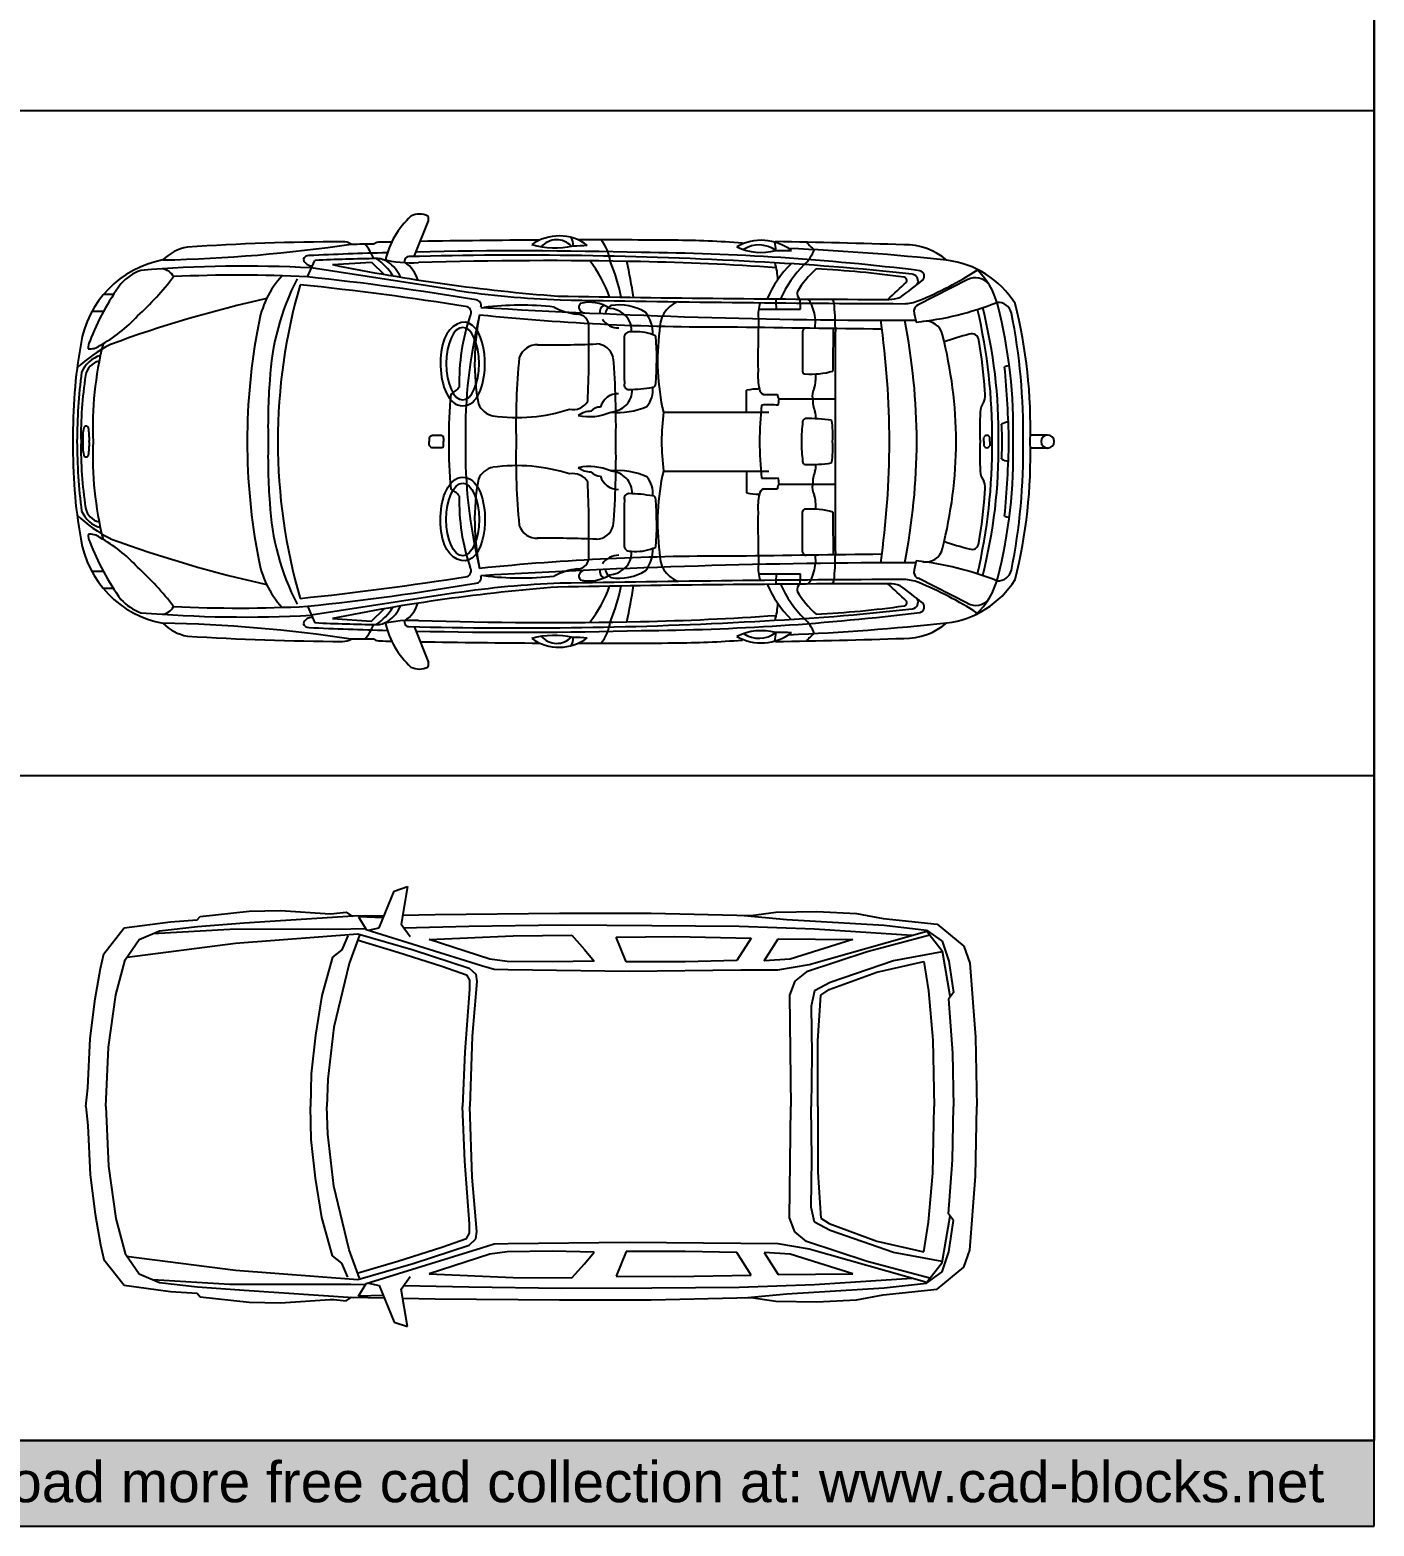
# Model space of a CAD drawing. Header units: millimetres. Extents: x 2646 to 50990, y 12226 to 40347.
# Drawn here: x 44903 to 50990, y 12226 to 19002 of the extents above; entities that cross this region are included whole.
import ezdxf

# ---------------------------------------------------------------- set-up
doc = ezdxf.new("R2010")
doc.units = ezdxf.units.MM
doc.layers.add('www.cad-blocks.net', color=7, linetype='Continuous')
doc.styles.get("Standard").update_dxf_attribs({"font": 'arial.ttf'})

# ---------------------------------------------------------------- blocks, each defined once
blk = doc.blocks.new('A$C610F5E63')
for p, q in [((1.5454, 1.8593), (1.6101, 2.0211)), ((1.0624, 1.7671), (1.0957, 1.8413)), ((1.1759, 1.8225), (1.3525, 1.8338)), ((1.3525, 1.8338), (1.4099, 1.7782)), ((1.7317, 1.7067), (1.079, 1.8079)), ((4.0532, 1.7546), (3.8278, 1.6403)), ((0.1835, 1.6871), (0.1379, 1.6871)), ((0.1378, 1.61), (0.0853, 1.61)), ((3.105, 1.6206), (3.2944, 1.6206)), ((3.3619, 1.5353), (3.3624, 1.5733)), ((3.3046, 1.5213), (3.3046, 1.3375)), ((3.0499, 1.1545), (3.0499, 1.2532)), ((3.1271, 1.235), (3.1909, 1.235)), ((2.6739, 1.1545), (3.1518, 1.1545)), ((3.198, 1.2147), (3.4519, 1.2147)), ((3.4408, 1.2147), (3.4493, 1.2147)), ((1.6131, 1.0374), (1.6131, 1.0211)), ((1.6131, 1.0048), (1.6131, 1.0211)), ((1.6781, 1.0371), (1.6781, 1.0211)), ((1.6781, 1.0052), (1.6781, 1.0211)), ((4.1254, 1.0211), (4.1254, 1.0401)), ((4.1254, 1.0211), (4.1254, 1.0021)), ((4.1518, 1.0211), (4.1518, 1.0406)), ((4.1518, 1.0211), (4.1518, 1.0016)), ((4.4142, 1.0507), (4.3357, 1.0507)), ((4.4142, 0.9916), (4.3357, 0.9916)), ((2.6739, 0.8877), (3.1518, 0.8877)), ((3.0499, 0.8877), (3.0499, 0.789)), ((3.198, 0.8275), (3.4519, 0.8275)), ((3.4408, 0.8275), (3.4493, 0.8275)), ((3.1271, 0.8073), (3.1909, 0.8073)), ((3.3046, 0.5209), (3.3046, 0.7047)), ((3.3619, 0.507), (3.3624, 0.469)), ((0.1378, 0.4323), (0.0853, 0.4323)), ((3.105, 0.4216), (3.2944, 0.4216)), ((0.1835, 0.3552), (0.1379, 0.3552)), ((4.0532, 0.2877), (3.8278, 0.4019)), ((1.0624, 0.2752), (1.0957, 0.2009)), ((1.7317, 0.3355), (1.079, 0.2343)), ((1.1759, 0.2198), (1.3525, 0.2084)), ((1.3525, 0.2084), (1.4099, 0.264)), ((1.5454, 0.1829), (1.6101, 0.0211))]:
    blk.add_line(p, q)
for centre, radius, start, end in [((1.7924, 1.7572), 0.3871, 132.58339, 167.14093), ((1.5691, 1.9668), 0.0847, 62.92271, 117.07729), ((1.5722, 2.0274), 0.0384, 350.63533, 22.79762), ((0.2759, 8.4888), 6.6464, 271.13028, 278.51914), ((0.5542, 1.6985), 0.2067, 100.00085, 135.40169), ((1.2702, -9.6989), 11.6253, 90.24336, 93.70838), ((1.2223, 1.8525), 0.0738, 58.84693, 91.13156), ((0.6929, 81.5392), 79.6255, 270.40845, 270.483228), ((1.1833, 1.7915), 0.1866, 18.20112, 41.94014), ((1.3884, 1.8813), 0.0426, 87.77168, 124.27801), ((2.3646, -42.6216), 44.5561, 91.18446, 91.25332), ((2.3646, -42.6216), 44.5561, 90.32294, 91.01844), ((2.2013, 1.7367), 0.2158, 53.75019, 125.01891), ((2.1817, 2.2734), 0.3747, 253.84615, 282.85569), ((2.1905, 1.844), 0.0912, 43.09527, 139.23489), ((2.1977, 1.9117), 0.0675, 356.88758, 29.96924), ((2.2562, 2.873), 0.965, 270.52781, 274.32006), ((2.3646, -42.6216), 44.5561, 89.54074, 90.09895), ((2.2398, 1.8117), 0.1949, 7.93658, 39.07895), ((2.6666, -3.2027), 5.1361, 85.92551, 89.38466), ((3.1177, 1.7095), 0.2234, 52.53631, 119.80538), ((3.1168, 2.1272), 0.2494, 243.80437, 285.26244), ((3.1068, 1.7864), 0.1255, 52.94353, 123.70394), ((3.0522, 1.8915), 0.1303, 357.82973, 14.702), ((2.3646, -42.6216), 44.5561, 88.20228, 88.94914), ((3.4975, 2.0645), 0.224, 218.76597, 231.06526), ((3.7667, 1.6188), 0.2939, 49.50594, 90.83764), ((0.4909, 1.3899), 0.4615, 100.47475, 171.1186), ((1.0681, 1.8368), 0.0266, 89.66275, 160.26786), ((1.0825, 1.8593), 0.0417, 198.90256, 273.56948), ((2.0166, -19.1947), 21.0795, 91.61045, 92.57897), ((1.4895, -6.3518), 8.2026, 90.79205, 92.7514), ((1.225, 1.6329), 0.263, 31.85054, 55.63662), ((1.3761, 1.7607), 0.0893, 55.51565, 91.73603), ((1.535, 2.4266), 0.5955, 257.02105, 272.80978), ((1.3318, 1.6973), 0.1667, 24.26217, 55.3171), ((1.5194, 1.8408), 0.0179, 86.65487, 209.74982), ((1.4255, 1.7145), 0.1412, 15.97508, 56.29313), ((2.0233, -17.0299), 18.8953, 86.76898, 91.52504), ((2.0166, -19.1947), 21.0795, 88.48514, 91.25858), ((2.1507, -17.7969), 19.6375, 88.77412, 91.71141), ((1.8762, 1.4809), 0.5871, 19.41683, 37.67231), ((1.6412, 1.5066), 0.8584, 11.33456, 22.75657), ((-1.3145, 1.058), 3.902, 9.09064, 11.52225), ((2.3307, -10.2855), 12.124, 85.95712, 88.86535), ((2.4887, -9.1115), 10.9892, 82.96529, 89.55618), ((2.5531, -9.4293), 11.2773, 83.64562, 87.28019), ((2.9244, 1.7504), 0.2674, 0.73504, 17.44583), ((3.2128, 3.1257), 1.2395, 268.5939, 271.88241), ((2.746, -9.5386), 11.4452, 83.92362, 87.5218), ((3.2056, 1.9425), 0.1599, 311.37639, 340.93359), ((3.9072, 1.4212), 0.4241, 32.08639, 83.18377), ((0.3885, 1.5781), 0.2331, 110.54669, 137.40344), ((-0.5841, 2.5576), 1.3054, 312.19126, 322.78734), ((0.7792, -3.969), 5.7847, 87.02941, 94.6847), ((0.3966, 1.7375), 0.0663, 27.49775, 84.11177), ((0.7483, -4.3739), 6.149, 87.07222, 92.72931), ((1.2644, 1.4823), 0.43, 137.6525, 170.91907), ((-0.2595, -10.7141), 12.551, 80.43693, 83.95455), ((2.8266, 9.9187), 8.2628, 258.47597, 265.62264), ((3.6143, 1.4606), 0.5143, 134.67142, 156.25031), ((3.6582, 1.4708), 0.494, 134.60558, 156.5711), ((3.6327, 1.4934), 0.4085, 130.7469, 149.85458), ((3.1481, -2.6321), 4.4404, 82.03089, 87.18565), ((3.7615, 1.7507), 0.0148, 332.30236, 81.4164), ((3.7963, 1.748), 0.0311, 330.10361, 80.74858), ((3.2319, 3.13), 1.5874, 292.13382, 302.94735), ((3.8302, 1.77), 0.0253, 314.57385, 80.16667), ((4.0881, 1.687), 0.076, 41.78239, 117.32628), ((3.8621, 1.5557), 0.3363, 14.24312, 47.84309), ((1.1354, 1.0704), 1.1343, 144.07325, 159.11101), ((2.0312, 1.238), 1.142, 152.91108, 176.91605), ((3.4569, 1.0245), 2.529, 163.77177, 180.07678), ((-0.2712, -11.0764), 12.8735, 80.80512, 84.20486), ((2.3664, 5.9821), 4.3222, 261.55666, 267.88839), ((3.3131, 1.6931), 0.034, 170.80339, 231.20373), ((-3.7107, 9.6459), 10.8845, 312.84061, 313.44843), ((0.8981, 5.4766), 4.7513, 306.83871, 308.37933), ((2.101, -3.8021), 5.6062, 102.61194, 110.15268), ((1.7749, 1.6058), 0.0281, 330.20727, 66.9986), ((1.8235, 1.6375), 0.0251, 340.49165, 85.17212), ((3.7996, 34.0356), 32.4653, 266.55228, 270.0295), ((2.0279, 0.299), 1.3398, 83.51156, 97.17041), ((2.3139, 1.881), 0.2847, 241.77803, 263.58674), ((3.9089, 97.143), 95.4784, 268.972016, 269.871301), ((4.1983, 111.8435), 110.1987, 268.96464, 269.773997), ((2.3176, 1.6306), 0.0264, 142.13699, 266.84212), ((2.3384, 1.4801), 0.1718, 57.05205, 104.04006), ((2.4195, 1.6078), 0.0341, 115.51692, 191.248), ((2.4572, 1.5957), 0.0467, 117.40216, 174.63806), ((2.4716, 1.4019), 0.238, 58.90044, 98.6799), ((2.7921, 1.5302), 0.1357, 113.6475, 183.13654), ((3.2577, 1.5977), 0.1543, 160.12042, 187.41265), ((3.6597, 1.6521), 0.4762, 178.16436, 183.78963), ((3.1555, 1.6357), 0.1397, 353.80412, 12.77633), ((3.3015, 1.6303), 0.0439, 23.96103, 55.31277), ((3.1321, 1.5495), 0.2315, 5.88921, 25.21166), ((3.3988, 1.6384), 0.0488, 10.60015, 34.10666), ((2.3858, 1.5362), 1.0668, 359.88914, 5.98421), ((3.6944, 1.819), 0.1541, 270.01665, 289.87025), ((3.7558, 1.8486), 0.2031, 272.22383, 291.44279), ((3.8391, 1.6121), 0.0305, 111.88466, 174.18445), ((3.6747, 2.9416), 1.3873, 275.97337, 291.55751), ((1.8424, 1.0497), 2.3497, 359.30228, 14.23819), ((4.1898, 1.5899), 0.0616, 12.57126, 95.03348), ((2.0008, 1.0778), 2.2579, 358.56231, 14.37622), ((2.0867, 1.0913), 2.2493, 358.21287, 14.28928), ((-0.196, 2.036), 0.6612, 298.66007, 317.63583), ((2.6755, 1.2909), 0.9265, 161.04432, 181.49222), ((3.9928, 1.0658), 2.2154, 166.16588, 181.15447), ((2.8609, 1.3793), 1.0419, 168.02286, 190.38732), ((2.927, 12.246), 10.7057, 264.18155, 270.44384), ((2.2833, 1.5454), 0.0527, 356.29466, 91.38125), ((2.4691, 1.6194), 0.0834, 211.90679, 272.07877), ((2.424, 1.5159), 0.1086, 17.04062, 85.88178), ((2.4621, 1.5085), 0.1642, 358.63573, 36.25995), ((8.6468, 1.4098), 5.5447, 178.26358, 180.7233), ((-0.176, 1.0201), 3.8733, 0.01489, 8.17147), ((0.9116, 1.0081), 2.91, 0.25572, 11.13978), ((3.996, 1.6233), 0.1874, 182.50221, 199.16919), ((3.8629, 1.4907), 0.0759, 11.00631, 100.95063), ((1.6228, 1.0432), 2.54, 359.50167, 13.1238), ((1.5834, 1.0663), 2.7201, 359.04738, 11.38613), ((3.6391, 1.012), 2.8506, 169.11812, 179.81622), ((-2.5705, 1.4426), 4.9074, 357.21272, 1.16091), ((6.8908, 1.4052), 4.3953, 178.81325, 181.5875), ((2.5237, 1.4904), 0.0278, 77.687, 168.04255), ((1.9326, 1.4995), 0.5973, 1.73507, 4.63284), ((2.5509, 1.3094), 0.2093, 68.86915, 95.83146), ((2.6149, 1.4598), 0.0463, 57.24537, 75.74079), ((1.177, 1.395), 1.4666, 355.66235, 4.05362), ((3.6655, 1.3856), 1.0181, 172.25261, 193.11472), ((4.4761, 85.7238), 84.1959, 269.00224, 269.446895), ((3.3207, 1.5197), 0.0162, 83.20593, 174.15331), ((16.6611, 1.3245), 13.2196, 179.09093, 179.93167), ((142.1482, 1.0746), 138.6964, 179.810193, 180.022105), ((2.0226, 1.0132), 1.9771, 0.2285, 14.40753), ((4.446, 0.0144), 1.542, 104.52714, 108.94348), ((4.0713, 1.4789), 0.0306, 1.46427, 113.11703), ((2.3021, 1.0597), 2.3025, 169.96085, 180.96107), ((0.4643, 0.8822), 0.6494, 116.98822, 133.33418), ((0.1389, 1.4434), 0.0706, 153.5541, 181.36417), ((0.0778, 1.5121), 0.0711, 262.35987, 307.55749), ((1.6429, 1.085), 1.5536, 165.871, 182.35766), ((2.1016, 1.374), 0.0851, 87.24053, 161.46714), ((2.1557, 6.4156), 4.9568, 269.37462, 272.48316), ((2.3675, 1.3811), 0.0824, 15.16792, 87.92595), ((2.4451, 1.1642), 1.6865, 2.96309, 10.7816), ((0.1633, 1.2804), 0.1364, 106.81469, 156.11086), ((0.1356, 1.3071), 0.0799, 102.35424, 170.27124), ((5.2422, 1.0927), 3.2361, 174.53102, 181.26671), ((-1.3083, 1.0992), 3.7675, 358.81212, 4.61973), ((4.2416, 1.3114), 0.0527, 91.23725, 115.12347), ((-0.3091, 0.9255), 4.549, 1.20389, 5.46923), ((2.7426, 1), 2.7248, 172.92307, 179.55484), ((1.7382, 1.0545), 1.7022, 171.00749, 181.12342), ((3.7371, 1.0889), 2.854, 175.76994, 181.36088), ((3.342, 1.3184), 0.2404, 174.90298, 194.37713), ((3.3147, 1.3377), 0.0102, 181.1524, 280.37946), ((3.3425, 1.6994), 0.3726, 266.01167, 285.42321), ((3.1938, 1.3097), 0.1701, 344.01352, 5.97233), ((3.2088, 1.0684), 1.5069, 173.62731, 181.79861), ((1.6141, 1.3935), 0.1854, 301.6103, 316.85949), ((2.4687, 1.1552), 0.0829, 88.31485, 164.35074), ((2.5175, 1.278), 0.0211, 165.06885, 269.07174), ((2.4319, 1.2553), 0.101, 317.04878, 1.18706), ((2.5008, 2.0088), 0.752, 271.24839, 279.55268), ((2.5101, 1.2548), 0.1162, 320.30856, 6.08089), ((2.6232, 1.2832), 0.0163, 278.69506, 2.96118), ((3.099, 1.0457), 0.2133, 87.27439, 103.29534), ((3.1392, 1.2628), 0.0304, 187.74482, 246.55024), ((3.2129, 1.2313), 0.0223, 170.6273, 228.03199), ((3.4058, 1.2313), 0.0578, 146.96232, 196.69415), ((4.045, 1.2325), 0.0865, 338.12488, 12.67617), ((1.9201, 1.227), 0.0912, 202.94584, 257.7962), ((2.0095, 1.9164), 0.7862, 262.05275, 287.7409), ((2.2649, 1.2427), 0.0767, 258.0784, 329.66136), ((2.348, 1.0561), 0.1024, 91.32868, 125.50709), ((2.3386, 1.3742), 0.2401, 257.96624, 293.7545), ((2.3888, 1.1192), 0.0583, 90, 137.75085), ((2.4212, 1.2791), 0.1255, 276.47495, 312.42035), ((2.4679, 1.478), 0.3252, 264.24855, 293.87546), ((4.4856, 0.9695), 1.8211, 174.16731, 178.37481), ((5.0996, 0.9944), 1.9906, 174.4667, 179.23144), ((3.1525, 0.6811), 0.5064, 85.3262, 93.87408), ((2.8819, 1.2465), 0.3176, 348.99486, 354.26603), ((3.4788, 1.2074), 0.1286, 176.72567, 202.90939), ((3.2919, 1.1346), 0.0721, 352.02523, 18.36687), ((5.5877, 1.0772), 1.4807, 177.00486, 182.17219), ((4.1827, 1.1541), 0.0736, 141.21173, 179.6061), ((0.0592, 1.0798), 0.011, 16.41846, 160.00531), ((4.2853, 1.0076), 0.9864, 173.96581, 179.21392), ((3.3186, 1.1108), 0.0143, 100.156, 177.95893), ((3.3364, 0.4719), 0.6533, 81.28659, 91.78382), ((3.1218, 1.0546), 0.3198, 353.99649, 11.36686), ((4.2465, 1.0258), 0.0846, 97.02655, 118.89554), ((3.4456, 1.0426), 0.7622, 358.38736, 4.30447), ((2.3021, 0.9825), 2.3025, 179.03893, 190.03915), ((2.7426, 1.0423), 2.7248, 180.44516, 187.07693), ((1.7382, 0.9877), 1.7022, 178.87658, 188.99251), ((0.2391, 1.0403), 0.1952, 167.18491, 185.62491), ((0.2391, 1.002), 0.1952, 174.37509, 192.81509), ((-0.2008, 1.0347), 0.2748, 357.16781, 10.09825), ((-0.2008, 1.0075), 0.2748, 349.90175, 2.83219), ((1.6429, 0.9572), 1.5536, 177.64234, 194.129), ((3.6391, 1.0303), 2.8506, 180.18378, 190.88188), ((3.7371, 0.9533), 2.854, 178.63912, 184.23006), ((3.4569, 1.0177), 2.529, 179.92322, 196.22823), ((1.6313, 1.0289), 0.0201, 109.42798, 154.77819), ((1.6572, 0.3747), 0.674, 89.30661, 92.77458), ((1.6669, 1.0375), 0.0112, 357.699, 97.73338), ((3.2088, 0.9738), 1.5069, 178.20139, 186.37269), ((3.9928, 0.9765), 2.2154, 178.84553, 193.83412), ((5.2422, 0.9496), 3.2361, 178.73329, 185.46898), ((-1.3083, 0.943), 3.7675, 355.38027, 1.18788), ((4.4856, 1.0728), 1.8211, 181.62519, 185.83269), ((5.0996, 1.0478), 1.9906, 180.76856, 185.5333), ((4.2853, 1.0347), 0.9864, 180.78608, 186.03419), ((3.1218, 0.9877), 0.3198, 348.63314, 6.00351), ((142.1482, 0.9676), 138.6964, 179.977895, 180.189807), ((-0.176, 1.0221), 3.8733, 351.82853, 359.98511), ((0.9116, 1.0341), 2.91, 348.86022, 359.74428), ((2.0226, 1.029), 1.9771, 345.59247, 359.7715), ((1.6228, 0.999), 2.54, 346.8762, 0.49833), ((5.5877, 0.965), 1.4807, 177.82781, 182.99514), ((1.8424, 0.9925), 2.3497, 345.76181, 0.69772), ((4.1386, 1.0344), 0.0146, 25.20117, 154.79883), ((2.0008, 0.9645), 2.2579, 345.62378, 1.43769), ((3.4456, 0.9997), 0.7622, 355.69553, 1.61264), ((-0.3091, 1.1167), 4.549, 354.53077, 358.79611), ((1.5834, 0.9759), 2.7201, 348.61387, 0.95262), ((2.0867, 0.951), 2.2493, 345.71072, 1.78713), ((4.4142, 1.0211), 0.0295, 0, 180), ((4.4142, 1.0211), 0.0295, 180, 0), ((0.0592, 0.9625), 0.011, 199.99469, 343.58154), ((1.6313, 1.0134), 0.0201, 205.22181, 250.57202), ((1.6572, 1.6676), 0.674, 267.22542, 270.69339), ((1.6669, 1.0047), 0.0112, 262.26662, 2.301), ((4.1386, 1.0078), 0.0146, 205.20117, 334.79883), ((1.9201, 0.8153), 0.0912, 102.2038, 157.05416), ((2.0095, 0.1258), 0.7862, 72.2591, 97.94725), ((2.3386, 0.6681), 0.2401, 66.2455, 102.03376), ((2.348, 0.9862), 0.1024, 234.49291, 268.67132), ((2.3888, 0.9231), 0.0583, 222.24915, 270), ((2.4679, 0.5643), 0.3252, 66.12454, 95.75145), ((2.4212, 0.7631), 0.1255, 47.57965, 83.52505), ((3.6655, 0.6567), 1.0181, 166.88528, 187.74739), ((3.3186, 0.9315), 0.0143, 182.04107, 259.844), ((3.3364, 1.5704), 0.6533, 268.21618, 278.71341), ((3.4788, 0.8348), 0.1286, 157.09061, 183.27433), ((3.2919, 0.9076), 0.0721, 341.63313, 7.97477), ((4.1827, 0.8881), 0.0736, 180.3939, 218.78827), ((4.2465, 1.0165), 0.0846, 241.10446, 262.97345), ((2.8609, 0.663), 1.0419, 169.61268, 191.97714), ((2.2649, 0.7995), 0.0767, 30.33864, 101.9216), ((-2.5705, 0.5996), 4.9074, 358.83909, 2.78728), ((2.4687, 0.8871), 0.0829, 195.64926, 271.68515), ((2.4319, 0.7869), 0.101, 358.81294, 42.95122), ((2.5101, 0.7874), 0.1162, 353.91911, 39.69144), ((3.1525, 1.3611), 0.5064, 266.12592, 274.6738), ((3.2129, 0.8109), 0.0223, 131.96801, 189.3727), ((2.8819, 0.7958), 0.3176, 5.73397, 11.00514), ((3.4058, 0.8109), 0.0578, 163.30585, 213.03768), ((4.045, 0.8098), 0.0865, 347.32383, 21.87512), ((1.6141, 0.6487), 0.1854, 43.14051, 58.3897), ((2.6755, 0.7513), 0.9265, 178.50778, 198.95568), ((6.8908, 0.6371), 4.3953, 178.4125, 181.18675), ((2.5175, 0.7643), 0.0211, 90.92826, 194.93115), ((2.5008, 0.0335), 0.752, 80.44732, 88.75161), ((2.6232, 0.759), 0.0163, 357.03882, 81.30494), ((1.177, 0.6472), 1.4666, 355.94638, 4.33765), ((3.099, 0.9966), 0.2133, 256.70466, 272.72561), ((3.342, 0.7238), 0.2404, 165.62287, 185.09702), ((3.1392, 0.7794), 0.0304, 113.44976, 172.25518), ((3.1938, 0.7326), 0.1701, 354.02767, 15.98648), ((2.4451, 0.878), 1.6865, 349.2184, 357.03691), ((0.4643, 1.1601), 0.6494, 226.66582, 243.01178), ((0.1633, 0.7618), 0.1364, 203.88914, 253.18531), ((0.1356, 0.7352), 0.0799, 189.72876, 257.64576), ((2.0312, 0.8043), 1.142, 183.08395, 207.08892), ((8.6468, 0.6325), 5.5447, 179.2767, 181.73642), ((3.3147, 0.7045), 0.0102, 79.62054, 178.8476), ((3.3425, 0.3429), 0.3726, 74.57679, 93.98833), ((16.6611, 0.7178), 13.2196, 180.06833, 180.90907), ((4.2416, 0.7309), 0.0527, 244.87653, 268.76275), ((2.1016, 0.6682), 0.0851, 198.53286, 272.75947), ((2.3675, 0.6611), 0.0824, 272.07405, 344.83208), ((0.4909, 0.6524), 0.4615, 188.8814, 259.52525), ((0.1389, 0.5989), 0.0706, 178.63583, 206.4459), ((0.0778, 0.5301), 0.0711, 52.44251, 97.64013), ((1.1354, 0.9719), 1.1343, 200.88899, 215.92675), ((-0.196, 0.0063), 0.6612, 42.36417, 61.33993), ((2.101, 5.8443), 5.6062, 249.84732, 257.38806), ((2.1557, -4.3734), 4.9568, 87.51684, 90.62538), ((2.5237, 0.5518), 0.0278, 191.95745, 282.313), ((2.6149, 0.5825), 0.0463, 284.25921, 302.75463), ((4.446, 2.0278), 1.542, 251.05652, 255.47286), ((4.0713, 0.5633), 0.0306, 246.88297, 358.53573), ((1.2644, 0.56), 0.43, 189.08093, 222.3475), ((2.927, -10.2038), 10.7057, 89.55616, 95.81845), ((2.2833, 0.4968), 0.0527, 268.61875, 3.70534), ((2.4691, 0.4228), 0.0834, 87.92123, 148.09321), ((2.424, 0.5263), 0.1086, 274.11822, 342.95938), ((1.9326, 0.5427), 0.5973, 355.36716, 358.26493), ((2.5509, 0.7329), 0.2093, 264.16854, 291.13085), ((2.4621, 0.5337), 0.1642, 323.74005, 1.36427), ((2.7921, 0.512), 0.1357, 176.86346, 246.3525), ((4.4761, -83.6815), 84.1959, 90.553105, 90.99776), ((3.3207, 0.5225), 0.0162, 185.84669, 276.79407), ((2.3858, 0.5061), 1.0668, 354.01579, 0.11086), ((3.996, 0.4189), 0.1874, 160.83081, 177.49779), ((3.6747, -0.8994), 1.3873, 68.44249, 84.02663), ((3.8629, 0.5516), 0.0759, 259.04937, 348.99369), ((-0.5841, -0.5154), 1.3054, 37.21266, 47.80874), ((-0.2712, 13.1186), 12.8735, 275.79514, 279.19488), ((1.7749, 0.4364), 0.0281, 293.0014, 29.79273), ((1.8235, 0.4048), 0.0251, 274.82788, 19.50835), ((3.7996, -31.9933), 32.4653, 89.9705, 93.44772), ((2.0279, 1.7432), 1.3398, 262.82959, 276.48844), ((2.3139, 0.1612), 0.2847, 96.41326, 118.22197), ((2.3176, 0.4116), 0.0264, 93.15788, 217.86301), ((2.3384, 0.5621), 0.1718, 255.95994, 302.94795), ((2.4195, 0.4345), 0.0341, 168.752, 244.48308), ((2.4572, 0.4465), 0.0467, 185.36194, 242.59784), ((2.4716, 0.6404), 0.238, 261.3201, 301.09956), ((3.2577, 0.4446), 0.1543, 172.58735, 199.87958), ((3.6597, 0.3901), 0.4762, 176.21037, 181.83564), ((3.1555, 0.4065), 0.1397, 347.22367, 6.19588), ((3.1321, 0.4927), 0.2315, 334.78834, 354.11079), ((3.8391, 0.4302), 0.0305, 185.81555, 248.11534), ((4.1898, 0.4523), 0.0616, 264.96652, 347.42874), ((-0.2595, 12.7563), 12.551, 276.04545, 279.56307), ((2.8266, -7.8765), 8.2628, 94.37736, 101.52403), ((2.3664, -3.9399), 4.3222, 92.11161, 98.44334), ((3.9089, -95.1008), 95.4784, 90.128699, 91.027984), ((4.1983, -109.8013), 110.1987, 90.226003, 91.03536), ((1.8762, 0.5614), 0.5871, 322.32769, 340.58317), ((1.6412, 0.5357), 0.8584, 337.24343, 348.66544), ((-1.3145, 0.9843), 3.902, 348.47775, 350.90936), ((3.6143, 0.5817), 0.5143, 203.74969, 225.32858), ((3.6582, 0.5714), 0.494, 203.4289, 225.39442), ((3.3131, 0.3491), 0.034, 128.79627, 189.19661), ((3.6327, 0.5488), 0.4085, 210.14542, 229.2531), ((3.3015, 0.4119), 0.0439, 304.68723, 336.03897), ((3.3988, 0.4038), 0.0488, 325.89334, 349.39985), ((-3.7107, -7.6037), 10.8845, 46.55157, 47.15939), ((3.6944, 0.2232), 0.1541, 70.12975, 89.98335), ((0.8981, -3.4344), 4.7513, 51.62067, 53.16129), ((3.7558, 0.1937), 0.2031, 68.55721, 87.77617), ((3.2319, -1.0877), 1.5874, 57.05265, 67.86618), ((3.9072, 0.6211), 0.4241, 276.81623, 327.91361), ((3.8621, 0.4866), 0.3363, 312.15691, 345.75688), ((0.3885, 0.4641), 0.2331, 222.59656, 249.45331), ((0.3966, 0.3047), 0.0663, 275.88823, 332.50225), ((0.7483, 6.4161), 6.149, 267.27069, 272.92778), ((1.3318, 0.345), 0.1667, 304.6829, 335.73783), ((1.4255, 0.3278), 0.1412, 303.70687, 344.02492), ((2.9244, 0.2918), 0.2674, 342.55417, 359.26496), ((3.1481, 4.6744), 4.4404, 272.81435, 277.96911), ((3.7615, 0.2915), 0.0148, 278.5836, 27.69764), ((3.7963, 0.2942), 0.0311, 279.25142, 29.89639), ((3.8302, 0.2722), 0.0253, 279.83333, 45.42615), ((4.0881, 0.3552), 0.076, 242.67372, 318.21761), ((0.7792, 6.0112), 5.7847, 265.3153, 272.97059), ((1.0825, 0.183), 0.0417, 86.43052, 161.09744), ((1.225, 0.4094), 0.263, 304.36338, 328.14946), ((1.3761, 0.2816), 0.0893, 268.26397, 304.48435), ((1.535, -0.3844), 0.5955, 87.19022, 102.97895), ((1.5194, 0.2014), 0.0179, 150.25018, 273.34513), ((2.0233, 19.0722), 18.8953, 268.47496, 273.23102), ((2.1507, 19.8391), 19.6375, 268.28859, 271.22588), ((2.2398, 0.2305), 0.1949, 320.92105, 352.06342), ((2.3307, 12.3277), 12.124, 271.13465, 274.04288), ((2.4887, 11.1537), 10.9892, 270.44382, 277.03471), ((2.5531, 11.4715), 11.2773, 272.71981, 276.35438), ((3.2056, 0.0997), 0.1599, 19.06641, 48.62361), ((0.2759, -6.4466), 6.6464, 81.48086, 88.86972), ((0.5542, 0.3437), 0.2067, 224.59831, 259.99915), ((1.2702, 11.7411), 11.6253, 266.29162, 269.75664), ((1.0681, 0.2055), 0.0266, 199.73214, 270.33725), ((2.0166, 21.237), 21.0795, 267.42103, 268.38955), ((1.4895, 8.3941), 8.2026, 267.2486, 269.20795), ((1.1833, 0.2508), 0.1866, 318.05986, 341.79888), ((1.7924, 0.285), 0.3871, 192.85907, 227.41661), ((2.0166, 21.237), 21.0795, 268.74142, 271.51486), ((2.1817, -0.2311), 0.3747, 77.14431, 106.15385), ((2.1905, 0.1982), 0.0912, 220.76511, 316.90473), ((3.1168, -0.0849), 0.2494, 74.73756, 116.19563), ((3.1177, 0.3327), 0.2234, 240.19462, 307.46369), ((3.1068, 0.2559), 0.1255, 236.29606, 307.05647), ((3.0522, 0.1508), 0.1303, 345.298, 2.17027), ((3.2128, -1.0835), 1.2395, 88.11759, 91.4061), ((2.746, 11.5808), 11.4452, 272.4782, 276.07638), ((3.4975, -0.0223), 0.224, 128.93474, 141.23403), ((3.7667, 0.4235), 0.2939, 269.16236, 310.49406), ((1.2223, 0.1897), 0.0738, 268.86844, 301.15307), ((0.6929, -79.4969), 79.6255, 89.516772, 89.59155), ((1.3884, 0.1609), 0.0426, 235.72199, 272.22832), ((2.3646, 44.6638), 44.5561, 268.74668, 268.81554), ((2.3646, 44.6638), 44.5561, 268.98156, 269.67706), ((2.2013, 0.3055), 0.2158, 234.98109, 306.24981), ((2.1977, 0.1305), 0.0675, 330.03076, 3.11242), ((2.2562, -0.8308), 0.965, 85.67994, 89.47219), ((2.3646, 44.6638), 44.5561, 269.90105, 270.45926), ((2.6666, 5.2449), 5.1361, 270.61534, 274.07449), ((2.3646, 44.6638), 44.5561, 271.05086, 271.79772), ((1.5691, 0.0754), 0.0847, 242.92271, 297.07729), ((1.5722, 0.0149), 0.0384, 337.20238, 9.36467)]:
    blk.add_arc(centre, radius, start, end)
at = {"extrusion": (0, 0, -1)}
blk.add_ellipse((1.7648, 1.374), major_axis=(0, -0.1643), ratio=0.450718, dxfattribs=at)
blk.add_ellipse((1.7648, 0.6682), major_axis=(0, 0.1643), ratio=0.450718)
for points in [[(1.7648, 1.1829), (1.7319, 1.1829), (1.7067, 1.2088), (1.6583, 1.3068), (1.6555, 1.4155), (1.7051, 1.5481), (1.7684, 1.5829), (1.8505, 1.5113), (1.8673, 1.4375), (1.8631, 1.275), (1.832, 1.1829), (1.7648, 1.1829)], [(1.7648, 0.8593), (1.7319, 0.8593), (1.7067, 0.8335), (1.6583, 0.7355), (1.6555, 0.6267), (1.7051, 0.4942), (1.7684, 0.4594), (1.8505, 0.531), (1.8673, 0.6048), (1.8631, 0.7672), (1.832, 0.8593), (1.7648, 0.8593)]]:
    blk.add_open_spline(points, degree=3, knots=[0, 0, 0, 0, 0.739943, 0.739943, 2.263049, 2.263049, 3.516369, 3.516369, 4.76969, 4.76969, 6.283185, 6.283185, 6.283185, 6.283185])
blk = doc.blocks.new('A$C28003CD0')
for p, q in [((2.579, 1.9927), (2.6079, 1.8234)), ((2.6388, 1.9729), (2.579, 1.9927)), ((2.7067, 1.806), (2.6388, 1.9729)), ((0.4249, 1.8486), (0.1796, 1.8226)), ((0.8608, 1.844), (0.4197, 1.8176)), ((0.5451, 1.8714), (0.4249, 1.8486)), ((0.7251, 1.8803), (0.5451, 1.8714)), ((0.9109, 1.8773), (0.7251, 1.8803)), ((1.0531, 1.8621), (0.8608, 1.844)), ((1.0218, 1.8613), (0.9109, 1.8773)), ((1.4756, 1.8718), (1.0218, 1.8613)), ((1.8901, 1.8719), (1.4756, 1.8718)), ((2.4531, 1.8664), (1.8901, 1.8719)), ((2.6009, 1.8638), (2.4531, 1.8664)), ((2.8321, 1.8599), (2.6837, 1.8624)), ((2.6877, 1.8516), (2.8007, 1.8553)), ((2.8007, 1.8553), (2.7653, 1.7978)), ((3.3177, 1.828), (2.8242, 1.8602)), ((2.8561, 1.8766), (2.8321, 1.8599)), ((2.9127, 1.8705), (2.8561, 1.8766)), ((2.9283, 1.8699), (2.9127, 1.8705)), ((3.1535, 1.885), (2.9283, 1.8699)), ((3.2961, 1.8817), (3.1535, 1.885)), ((3.5181, 1.8577), (3.2961, 1.8817)), ((3.5314, 1.8416), (3.5181, 1.8577)), ((3.6522, 1.8331), (3.5314, 1.8416)), ((3.8624, 1.8056), (3.6522, 1.8331)), ((0.1796, 1.8226), (0.0585, 1.7234)), ((0.2273, 1.7955), (0.1571, 1.7453)), ((0.2259, 1.7908), (0.1575, 1.7023)), ((0.2123, 1.7733), (0.4974, 1.6973)), ((0.7593, 1.6405), (0.2259, 1.7908)), ((0.4197, 1.8176), (0.2273, 1.7955)), ((0.7358, 1.8017), (0.295, 1.7733)), ((1.0766, 1.8143), (0.7358, 1.8017)), ((1.3682, 1.7664), (1.0217, 1.7597)), ((1.4716, 1.8171), (1.0766, 1.8143)), ((1.6339, 1.7641), (1.3682, 1.7664)), ((1.8802, 1.8194), (1.4716, 1.8171)), ((1.5885, 1.6524), (1.6339, 1.7641)), ((1.8335, 1.7722), (1.7765, 1.7078)), ((2.0995, 1.7702), (1.8335, 1.7722)), ((2.3005, 1.8133), (1.8802, 1.8194)), ((2.4802, 1.7539), (2.0995, 1.7702)), ((2.7653, 1.7978), (2.2429, 1.6357)), ((2.596, 1.8066), (2.3005, 1.8133)), ((2.8035, 1.7788), (2.5526, 1.7063)), ((2.6079, 1.8234), (2.5665, 1.7663)), ((2.7553, 1.7962), (2.7067, 1.806)), ((2.8356, 1.8012), (2.7683, 1.8027)), ((2.7956, 1.7734), (2.8434, 1.6445)), ((3.3572, 1.7367), (2.8035, 1.7788)), ((3.3831, 1.8002), (2.8356, 1.8012)), ((2.8481, 1.7694), (2.8752, 1.7059)), ((3.5303, 1.8123), (3.3177, 1.828)), ((3.7313, 1.7798), (3.3831, 1.8002)), ((3.7015, 1.7923), (3.5303, 1.8123)), ((3.7939, 1.7536), (3.7015, 1.7923)), ((3.9538, 1.6887), (3.8624, 1.8056)), ((0.0585, 1.7234), (0.032, 1.6462)), ((0.1575, 1.7023), (0.1211, 1.4912)), ((0.1571, 1.7453), (0.1262, 1.6546)), ((0.1567, 1.6976), (0.3767, 1.6569)), ((0.4974, 1.6973), (0.7717, 1.6068)), ((0.8997, 1.7566), (0.562, 1.7534)), ((0.562, 1.7534), (0.8461, 1.6646)), ((0.9632, 1.6564), (0.8997, 1.7566)), ((1.0217, 1.7597), (1.0864, 1.6575)), ((1.7765, 1.7078), (1.7333, 1.6549)), ((2.205, 1.6645), (2.4802, 1.7539)), ((2.5526, 1.7063), (2.2993, 1.6237)), ((2.6224, 1.6957), (2.4228, 1.633)), ((2.8024, 1.7495), (2.6224, 1.6957)), ((2.8752, 1.7059), (2.9189, 1.6729)), ((3.8534, 1.6731), (3.3572, 1.7367)), ((3.857, 1.6611), (3.7939, 1.7536)), ((0.032, 1.6462), (0.0058, 1.3111)), ((0.1262, 1.6546), (0.1052, 1.5127)), ((0.2396, 1.6541), (0.2189, 1.5201)), ((0.453, 1.6051), (0.2396, 1.6541)), ((0.3767, 1.6569), (0.6641, 1.558)), ((0.9011, 1.6156), (0.7593, 1.6405)), ((0.8461, 1.6646), (0.9632, 1.6564)), ((1.0864, 1.6575), (1.3207, 1.6527)), ((1.3207, 1.6527), (1.5885, 1.6524)), ((1.7333, 1.6549), (1.9228, 1.6517)), ((1.9228, 1.6517), (2.1264, 1.6538)), ((2.1264, 1.6538), (2.205, 1.6645)), ((2.2429, 1.6357), (2.1857, 1.6183)), ((2.4228, 1.633), (2.3118, 1.5939)), ((2.8434, 1.6445), (2.9128, 1.3565)), ((2.9189, 1.6729), (2.967, 1.4991)), ((3.8999, 1.5031), (3.857, 1.6611)), ((3.9689, 1.6219), (3.9538, 1.6887)), ((0.6689, 1.5265), (0.453, 1.6051)), ((0.7717, 1.6068), (0.8247, 1.5638)), ((0.8247, 1.5638), (0.8479, 1.5004)), ((1.0691, 1.6152), (0.9011, 1.6156)), ((1.5753, 1.6099), (1.0691, 1.6152)), ((2.1231, 1.6167), (1.5753, 1.6099)), ((2.1857, 1.6183), (2.1231, 1.6167)), ((2.2687, 1.5956), (2.2638, 1.5625)), ((2.2638, 1.5625), (2.2858, 1.3154)), ((2.2993, 1.6237), (2.2687, 1.5956)), ((2.3118, 1.5939), (2.2973, 1.5692)), ((2.2973, 1.5692), (2.2975, 1.528)), ((3.993, 1.484), (3.9689, 1.6219)), ((0.1052, 1.5127), (0.1277, 1.4823)), ((0.2189, 1.5201), (0.1989, 1.2979)), ((0.6641, 1.558), (0.7352, 1.5203)), ((0.7072, 1.5017), (0.6689, 1.5265)), ((0.7208, 1.294), (0.7072, 1.5017)), ((0.7352, 1.5203), (0.7502, 1.4512)), ((0.8479, 1.5004), (0.8427, 0.9964)), ((2.2975, 1.528), (2.3183, 1.2437)), ((2.967, 1.4991), (2.9956, 1.3201)), ((3.932, 1.2654), (3.8999, 1.5031)), ((0.1277, 1.4823), (0.1106, 1.2387)), ((0.7502, 1.4512), (0.7477, 1.2324)), ((4.0156, 1.3052), (3.993, 1.484)), ((2.9128, 1.3565), (2.9392, 1.1209)), ((0.0058, 1.3111), (0, 0.9964)), ((0.1989, 1.2979), (0.1935, 0.9964)), ((0.7195, 0.9964), (0.7208, 1.294)), ((2.2858, 1.3154), (2.2961, 0.9964)), ((2.9956, 1.3201), (3.0143, 1.1454)), ((4.0268, 1.0819), (4.0156, 1.3052)), ((0.1106, 1.2387), (0.1055, 0.9964)), ((0.7477, 1.2324), (0.7509, 0.9964)), ((2.3183, 1.2437), (2.3292, 0.9964)), ((3.9449, 0.9964), (3.932, 1.2654)), ((2.9392, 1.1209), (2.9437, 0.9964)), ((3.0143, 1.1454), (3.0176, 0.9964)), ((4.0354, 0.9964), (4.0268, 1.0819)), ((0.0058, 0.6816), (0, 0.9964)), ((0.1106, 0.754), (0.1055, 0.9964)), ((0.1989, 0.6948), (0.1935, 0.9964)), ((0.7195, 0.9964), (0.7208, 0.6987)), ((0.7477, 0.7603), (0.7509, 0.9964)), ((0.8479, 0.4923), (0.8427, 0.9964)), ((2.2858, 0.6773), (2.2961, 0.9964)), ((2.3183, 0.749), (2.3292, 0.9964)), ((2.9392, 0.8718), (2.9437, 0.9964)), ((3.0143, 0.8473), (3.0176, 0.9964)), ((3.9449, 0.9964), (3.932, 0.7274)), ((4.0354, 0.9964), (4.0268, 0.9109)), ((4.0268, 0.9109), (4.0156, 0.6876)), ((2.9128, 0.6363), (2.9392, 0.8718)), ((2.9956, 0.6726), (3.0143, 0.8473)), ((0.1277, 0.5104), (0.1106, 0.754)), ((0.7502, 0.5415), (0.7477, 0.7603)), ((2.2975, 0.4648), (2.3183, 0.749)), ((0.032, 0.3465), (0.0058, 0.6816)), ((0.2189, 0.4727), (0.1989, 0.6948)), ((0.7208, 0.6987), (0.7072, 0.491)), ((3.932, 0.7274), (3.8999, 0.4896)), ((4.0156, 0.6876), (3.993, 0.5087)), ((2.2638, 0.4302), (2.2858, 0.6773)), ((2.8434, 0.3482), (2.9128, 0.6363)), ((2.967, 0.4936), (2.9956, 0.6726)), ((0.1052, 0.4801), (0.1277, 0.5104)), ((0.1262, 0.3381), (0.1052, 0.4801)), ((0.1575, 0.2904), (0.1223, 0.4946)), ((0.7072, 0.491), (0.6689, 0.4662)), ((0.7352, 0.4724), (0.7502, 0.5415)), ((0.8247, 0.4289), (0.8479, 0.4923)), ((2.9189, 0.3198), (2.967, 0.4936)), ((3.8999, 0.4896), (3.857, 0.3316)), ((3.993, 0.5087), (3.9689, 0.3708)), ((0.2396, 0.3387), (0.2189, 0.4727)), ((0.3767, 0.3359), (0.6641, 0.4348)), ((0.6689, 0.4662), (0.453, 0.3876)), ((0.6641, 0.4348), (0.7352, 0.4724)), ((0.7717, 0.3859), (0.8247, 0.4289)), ((2.2687, 0.3972), (2.2638, 0.4302)), ((2.2973, 0.4235), (2.2975, 0.4648)), ((2.3118, 0.3988), (2.2973, 0.4235)), ((0.0585, 0.2693), (0.032, 0.3465)), ((0.7593, 0.3522), (0.2259, 0.2019)), ((0.453, 0.3876), (0.2396, 0.3387)), ((0.4974, 0.2955), (0.7717, 0.3859)), ((0.9011, 0.3771), (0.7593, 0.3522)), ((1.0691, 0.3775), (0.9011, 0.3771)), ((1.5753, 0.3828), (1.0691, 0.3775)), ((1.0864, 0.3352), (1.3207, 0.34)), ((1.3207, 0.34), (1.5885, 0.3404)), ((2.1231, 0.3761), (1.5753, 0.3828)), ((1.5885, 0.3404), (1.6339, 0.2286)), ((1.7333, 0.3379), (1.9228, 0.341)), ((1.9228, 0.341), (2.1264, 0.339)), ((2.1857, 0.3744), (2.1231, 0.3761)), ((2.1264, 0.339), (2.205, 0.3282)), ((2.2429, 0.357), (2.1857, 0.3744)), ((2.7653, 0.1949), (2.2429, 0.357)), ((2.2993, 0.369), (2.2687, 0.3972)), ((2.5526, 0.2864), (2.2993, 0.369)), ((2.4228, 0.3597), (2.3118, 0.3988)), ((2.6224, 0.297), (2.4228, 0.3597)), ((2.7956, 0.2193), (2.8434, 0.3482)), ((3.9689, 0.3708), (3.9538, 0.304)), ((0.1571, 0.2475), (0.1262, 0.3381)), ((0.1567, 0.2951), (0.3767, 0.3359)), ((0.2259, 0.2019), (0.1575, 0.2904)), ((0.2123, 0.2195), (0.4974, 0.2955)), ((0.562, 0.2393), (0.8461, 0.3282)), ((0.8461, 0.3282), (0.9632, 0.3363)), ((0.9632, 0.3363), (0.8997, 0.2361)), ((1.0217, 0.233), (1.0864, 0.3352)), ((1.7765, 0.2849), (1.7333, 0.3379)), ((1.8335, 0.2205), (1.7765, 0.2849)), ((2.205, 0.3282), (2.4802, 0.2388)), ((2.8035, 0.2139), (2.5526, 0.2864)), ((2.8024, 0.2432), (2.6224, 0.297)), ((2.8481, 0.2233), (2.8752, 0.2869)), ((2.8752, 0.2869), (2.9189, 0.3198)), ((3.8483, 0.3189), (3.3572, 0.256)), ((3.857, 0.3316), (3.7939, 0.2392)), ((3.9538, 0.304), (3.8624, 0.1871)), ((0.1796, 0.1701), (0.0585, 0.2693)), ((0.2273, 0.1972), (0.1571, 0.2475)), ((0.7358, 0.191), (0.295, 0.2194)), ((0.8997, 0.2361), (0.562, 0.2393)), ((1.3682, 0.2264), (1.0217, 0.233)), ((1.6339, 0.2286), (1.3682, 0.2264)), ((2.0995, 0.2225), (1.8335, 0.2205)), ((2.4802, 0.2388), (2.0995, 0.2225)), ((2.6079, 0.1694), (2.5665, 0.2264)), ((3.3572, 0.256), (2.8035, 0.2139)), ((3.7313, 0.2129), (3.3831, 0.1925)), ((3.7939, 0.2392), (3.7015, 0.2005)), ((0.4249, 0.1441), (0.1796, 0.1701)), ((0.4197, 0.1752), (0.2273, 0.1972)), ((0.8608, 0.1488), (0.4197, 0.1752)), ((0.5451, 0.1213), (0.4249, 0.1441)), ((1.0766, 0.1784), (0.7358, 0.191)), ((1.0531, 0.1307), (0.8608, 0.1488)), ((1.4716, 0.1756), (1.0766, 0.1784)), ((1.8802, 0.1733), (1.4716, 0.1756)), ((2.3005, 0.1794), (1.8802, 0.1733)), ((2.5959, 0.1861), (2.3005, 0.1794)), ((2.579, 0), (2.6079, 0.1694)), ((2.7067, 0.1867), (2.6388, 0.0199)), ((2.6886, 0.1411), (2.8007, 0.1374)), ((2.7553, 0.1965), (2.7067, 0.1867)), ((2.8007, 0.1374), (2.7653, 0.1949)), ((2.8356, 0.1916), (2.7683, 0.19)), ((3.3177, 0.1647), (2.8242, 0.1326)), ((3.3831, 0.1925), (2.8356, 0.1916)), ((3.5303, 0.1804), (3.3177, 0.1647)), ((3.5314, 0.1511), (3.5181, 0.135)), ((3.7015, 0.2005), (3.5303, 0.1804)), ((3.6522, 0.1596), (3.5314, 0.1511)), ((3.8624, 0.1871), (3.6522, 0.1596)), ((0.7251, 0.1124), (0.5451, 0.1213)), ((0.9109, 0.1154), (0.7251, 0.1124)), ((1.0218, 0.1315), (0.9109, 0.1154)), ((1.4756, 0.1209), (1.0218, 0.1315)), ((1.8901, 0.1208), (1.4756, 0.1209)), ((2.4531, 0.1263), (1.8901, 0.1208)), ((2.601, 0.1289), (2.4531, 0.1263)), ((2.8321, 0.1329), (2.6834, 0.1303)), ((2.8561, 0.1161), (2.8321, 0.1329)), ((2.9127, 0.1222), (2.8561, 0.1161)), ((2.9283, 0.1228), (2.9127, 0.1222)), ((3.1535, 0.1077), (2.9283, 0.1228)), ((3.2961, 0.111), (3.1535, 0.1077)), ((3.5181, 0.135), (3.2961, 0.111)), ((2.6388, 0.0199), (2.579, 0))]:
    blk.add_line(p, q)
blk = doc.blocks.new('FORMAT')
at = {"layer": 'www.cad-blocks.net', "true_color": 0x546d8e}
h = blk.add_hatch(color=155, dxfattribs=at)
h.set_gradient(color1=(68, 68, 68), color2=(84, 109, 142), tint=1)
h.paths.add_polyline_path([(4883.2, 12613.8), (4883.2, 12226.1), (50990.4, 12226.1), (50990.4, 12613.8)])
at = {"layer": 'www.cad-blocks.net', "color": 155, "true_color": 0x546d8e}
for p, q in [((50990.4, 12226.1), (50990.4, 40347.4)), ((5773, 18637.1), (50990.4, 18637.1)), ((5773, 15625.5), (50990.4, 15625.5)), ((4883.2, 12613.8), (50990.4, 12613.8)), ((4883.2, 12613.8), (50990.4, 12613.8)), ((4883.2, 12613.8), (50990.4, 12613.8)), ((4883.2, 12226.1), (50990.4, 12226.1))]:
    blk.add_line(p, q, dxfattribs=at)
blk.add_lwpolyline([(50990.4, 12613.8), (5773, 12613.8), (5773, 39718.7), (50990.4, 39718.7)], close=True, dxfattribs=at)
at = {"layer": 'www.cad-blocks.net', "insert": (44140.6, 12518.3), "char_height": 184.275, "attachment_point": 1}
blk.add_mtext_dynamic_manual_height_columns('{\\C255;\\c16777215;download more free cad collection at: www.cad-blocks.net}', width=45138.163, gutter_width=12.5, heights=[0], dxfattribs=at)

msp = doc.modelspace()

# ---------------------------------------------------------------- block references
at = {"xscale": 1000, "yscale": 1000, "zscale": 1000}
msp.add_blockref('A$C610F5E63', (45097.9, 16116.9), dxfattribs=at)
at = {"xscale": 1000, "yscale": 1000, "zscale": 1000, "rotation": 180}
msp.add_blockref('A$C28003CD0', (49191.3, 15122.3), dxfattribs=at)
at = {"layer": 'www.cad-blocks.net'}
msp.add_blockref('FORMAT', (0, 0), dxfattribs=at)

doc.saveas('drawing.dxf')
